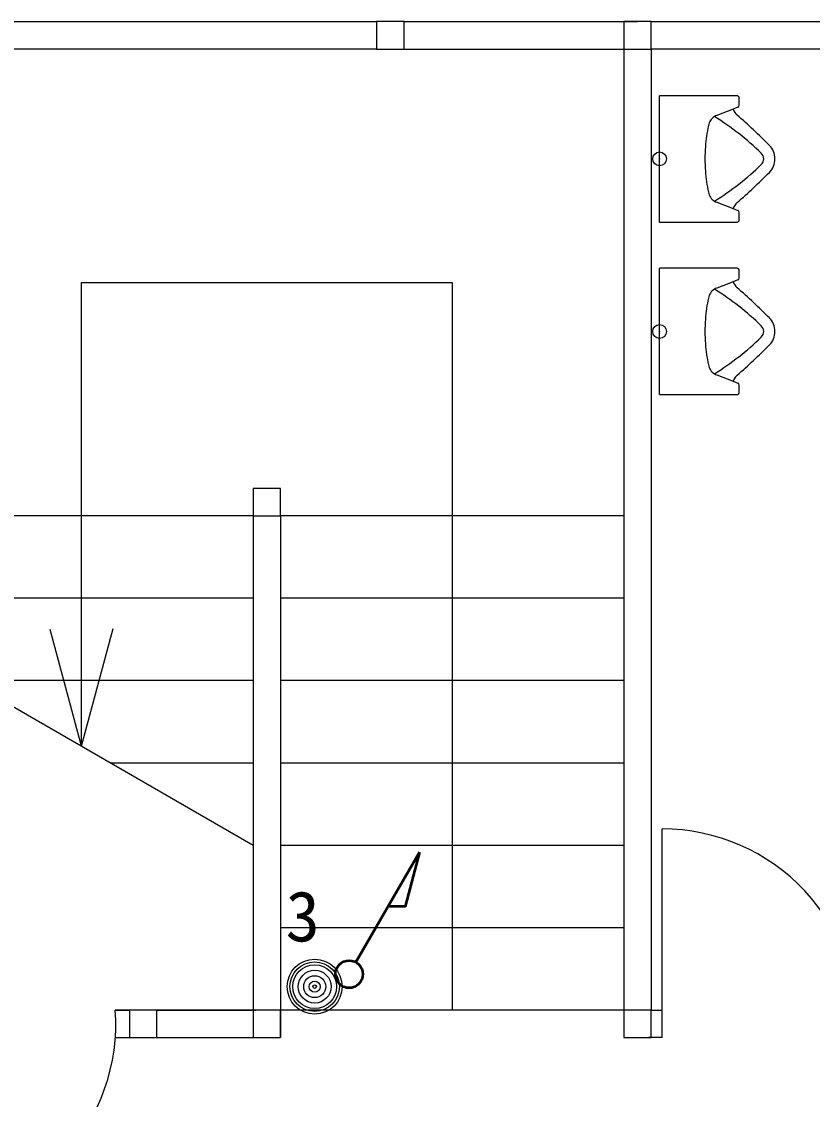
# Model space of a CAD drawing. Units: millimetres at full size, sheet at 1:100. Extents: x -20349 to 20251, y -13940 to 14060.
# Drawn here: x -10343 to -7463, y -3875 to 50 of the extents above; entities that cross this region are included whole.
import ezdxf
from ezdxf.enums import TextEntityAlignment as Align

# ---------------------------------------------------------------- set-up
doc = ezdxf.new("R2010")
doc.units = ezdxf.units.MM
doc.header["$LTSCALE"] = 100
doc.header["$PDMODE"] = 32
doc.header["$PDSIZE"] = 50
for name, color, linetype, lineweight in [('1-1', 7, 'Continuous', 18), ('1-2', 7, 'Continuous', 18), ('1-3', 7, 'Continuous', 18), ('1-4', 4, 'Continuous', 9), ('A-5', 7, 'Continuous', 18), ('A-7', 6, 'Continuous', 35)]:
    doc.layers.add(name, color=color, linetype=linetype, lineweight=lineweight)
doc.styles.add('ＭＳ ゴシック', font='')
doc.styles.get('ＭＳ ゴシック').set_extended_font_data('MS Gothic')

msp = doc.modelspace()

# ---------------------------------------------------------------- linework, layer by layer
at = {"layer": '1-1'}
for p, q in [((-10750, 50), (-9050, 50)), ((-8950, 50), (-9050, 50)), ((-8950, 50), (-8100, 50)), ((-8050, 50), (-8150, 50)), ((-8150, 50), (-8150, -50)), ((-8150, 50), (-8150, -50)), ((-8150, 50), (-8150, -50)), ((-8050, -50), (-8050, 50)), ((-8050, 50), (-6350, 50)), ((-9050, 9.3), (-9050, 7)), ((-8150, 9.3), (-8150, 7)), ((-8150, 9.3), (-8150, 7)), ((-9050, -50), (-10750, -50)), ((-8950, -50), (-8100, -50)), ((-8150, -50), (-8050, -50)), ((-6350, -50), (-8050, -50))]:
    msp.add_line(p, q, dxfattribs=at)
msp.add_lwpolyline([(-9050, 50), (-9050, -50), (-8950, -50)], dxfattribs=at)
for points in [[(-9050, -50), (-8950, -50), (-8950, 50), (-9050, 50)], [(-8950, -50), (-8950, 50), (-9050, 50), (-9050, -50)]]:
    msp.add_lwpolyline(points, close=True, dxfattribs=at)
at = {"layer": '1-2'}
for p, q in [((-8150, -50), (-8150, -3550)), ((-8050, -50), (-8050, -3550)), ((-8010, -3650), (-8010, -2890)), ((-10001.8, -3550), (-9950, -3550)), ((-9950, -3550), (-9950, -3650)), ((-9850, -3550), (-9950, -3550)), ((-9950, -3550), (-9950, -3650)), ((-9850, -3550), (-9950, -3550)), ((-9850, -3650), (-9850, -3550)), ((-9850, -3650), (-9850, -3550)), ((-9850, -3550), (-9489.9, -3550)), ((-8050, -3550), (-8150, -3550)), ((-8090.7, -3550), (-8093, -3550)), ((-8050, -3650), (-8050, -3550)), ((-8050, -3550), (-8010, -3550)), ((-8050, -3650), (-8050, -3550)), ((-10000, -3650), (-9950, -3650)), ((-9950, -3650), (-9850, -3650)), ((-9950, -3650), (-9850, -3650)), ((-9850, -3650), (-9489.9, -3650)), ((-8150, -3650), (-8050, -3650)), ((-8010, -3650), (-8060, -3650))]:
    msp.add_line(p, q, dxfattribs=at)
for points in [[(-8050, -3550), (-8150, -3550), (-8150, -3650)], [(-8150, -3550), (-8150, -3650), (-8050, -3650)]]:
    msp.add_lwpolyline(points, dxfattribs=at)
at = {"layer": '1-2', "color": 4, "lineweight": 9}
for centre, start, end in [((-8010, -3600), 355.9617, 90), ((-10710, -3600), 270, 4.0383)]:
    msp.add_arc(centre, 710, start, end, dxfattribs=at)
at = {"layer": '1-3', "color": 4, "lineweight": 9}
for p, q in [((-10125, -900), (-8775, -900)), ((-10125, -2589.2), (-10125, -900)), ((-8775, -900), (-8775, -3551.4)), ((-10125, -2589.2), (-10239, -2163.6)), ((-10124.6, -2589.2), (-10009.6, -2159.9)), ((-9500, -2950), (-10743.4, -2232.2))]:
    msp.add_line(p, q, dxfattribs=at)
at = {"layer": '1-3'}
for p, q in [((-9500, -1750), (-10750, -1750)), ((-9500, -1750), (-9500, -3650)), ((-8150, -1750), (-9400, -1750)), ((-9400, -1750), (-9400, -3650)), ((-9500, -2050), (-10750, -2050)), ((-8150, -2050), (-9400, -2050)), ((-9500, -2350), (-10539.2, -2350)), ((-8150, -2350), (-9400, -2350)), ((-9500, -2650), (-10019.6, -2650)), ((-8150, -2650), (-9400, -2650)), ((-8150, -2950), (-9400, -2950)), ((-8150, -3250), (-9400, -3250)), ((-9500, -3550), (-10001.8, -3550)), ((-8150, -3550), (-9400, -3550))]:
    msp.add_line(p, q, dxfattribs=at)
for points in [[(-9500, -1750), (-9400, -1750), (-9400, -1650), (-9500, -1650)], [(-9500, -3650), (-9400, -3650), (-9400, -3550), (-9500, -3550)], [(-8150, -3650), (-8050, -3650), (-8050, -3550), (-8150, -3550)]]:
    msp.add_lwpolyline(points, close=True, dxfattribs=at)
at = {"layer": '1-4'}
for p, q in [((-8019.4, -680), (-8019.4, -220)), ((-7737.4, -220), (-8019.4, -220)), ((-7729.4, -254.5), (-7729.4, -228)), ((-7751.8, -268.7), (-7811.1, -291.8)), ((-7734.5, -262), (-7751.8, -268.7)), ((-7737.2, -290.6), (-7737, -290.8)), ((-7649.4, -429.1), (-7649.2, -429.2)), ((-7619.5, -400.9), (-7619.7, -400.7)), ((-7852.8, -494.4), (-7852.8, -494.4)), ((-7811.1, -608.2), (-7751.8, -631.3)), ((-7737, -609.2), (-7737.2, -609.4)), ((-7751.8, -631.3), (-7734.5, -638)), ((-7729.4, -672), (-7729.4, -645.5)), ((-8019.4, -680), (-7737.4, -680)), ((-8019.4, -1308.6), (-8019.4, -848.6)), ((-7737.4, -848.6), (-8019.4, -848.6)), ((-7729.4, -883.1), (-7729.4, -856.6)), ((-7751.8, -897.3), (-7811.1, -920.4)), ((-7734.5, -890.6), (-7751.8, -897.3)), ((-7737.2, -919.2), (-7737, -919.3)), ((-7649.4, -1057.6), (-7649.2, -1057.8)), ((-7619.5, -1029.5), (-7619.7, -1029.3)), ((-7852.8, -1123), (-7852.8, -1123)), ((-7811.1, -1236.8), (-7751.8, -1259.9)), ((-7737, -1237.8), (-7737.2, -1238)), ((-7751.8, -1259.9), (-7734.5, -1266.6)), ((-7729.4, -1300.6), (-7729.4, -1274.1)), ((-8019.4, -1308.6), (-7737.4, -1308.6))]:
    msp.add_line(p, q, dxfattribs=at)
for centre, radius, start, end in [((-7737.4, -228), 8, 0, 90), ((-7704.4, -252.8), 50, 198.5154, 229.0258), ((-7737.4, -254.5), 8, 291.2853, 0), ((-7793, -338.4), 50, 122.5462, 168.2934), ((-7793, -338.4), 50, 111.2781, 122.5462), ((-8345.4, -1147), 1000, 45.8871, 58.2942), ((-9045, -1803.8), 2000, 44.5492, 49.1579), ((-7254.4, -450), 600, 168.2943, 175.7562), ((-7254.4, -450), 600, 175.7562, 180), ((-7669.4, -450), 29, 0, 45.7035), ((-7669.4, -450), 70, 0, 44.5439), ((-7254.4, -450), 600, 180, 184.2436), ((-8345.4, 247), 1000, 301.7058, 314.1285), ((-7669.4, -450), 29, 313.9507, 0), ((-7670.2, -449.7), 70.8, 315.7232, 359.734), ((-7254.4, -450), 600, 184.2436, 191.7056), ((-9045, 903.8), 2000, 310.8421, 315.4571), ((-7793, -561.6), 50, 191.7055, 237.4544), ((-7793, -561.6), 50, 237.4544, 248.7203), ((-7704.4, -647.1), 50, 130.973, 161.4845), ((-7737.4, -645.5), 8, 0, 68.7172), ((-7737.4, -672), 8, 270, 0), ((-7737.4, -856.6), 8, 0, 90), ((-7704.4, -881.4), 50, 198.5154, 229.0258), ((-7737.4, -883.1), 8, 291.2853, 0), ((-7793, -967), 50, 122.5462, 168.2934), ((-7793, -967), 50, 111.2781, 122.5462), ((-8345.4, -1775.6), 1000, 45.8871, 58.2942), ((-9045, -2432.4), 2000, 44.5492, 49.1579), ((-7254.4, -1078.6), 600, 168.2943, 175.7562), ((-7254.4, -1078.6), 600, 175.7562, 180), ((-7669.4, -1078.6), 29, 0, 45.7035), ((-7669.4, -1078.6), 70, 0, 44.5439), ((-7254.4, -1078.6), 600, 180, 184.2436), ((-7669.4, -1078.6), 29, 313.9507, 0), ((-7670.2, -1078.3), 70.8, 315.7232, 359.734), ((-7254.4, -1078.6), 600, 184.2436, 191.7056), ((-8345.4, -381.6), 1000, 301.7058, 314.1285), ((-9045, 275.2), 2000, 310.8421, 315.4571), ((-7793, -1190.2), 50, 191.7055, 237.4544), ((-7793, -1190.2), 50, 237.4544, 248.7203), ((-7704.4, -1275.7), 50, 130.973, 161.4845), ((-7737.4, -1274.1), 8, 0, 68.7172), ((-7737.4, -1300.6), 8, 270, 0)]:
    msp.add_arc(centre, radius, start, end, dxfattribs=at)
for p in [(-8019.4, -450), (-8019.4, -1078.6)]:
    msp.add_point(p, dxfattribs=at)
at = {"layer": 'A-5'}
for radius in [100, 90, 80, 60, 40, 20, 6.66]:
    msp.add_circle((-9275.7, -3464.4), radius, dxfattribs=at)
at = {"layer": 'A-7'}
msp.add_line((-9125.3, -3375.8), (-8893.5, -2974.3), dxfattribs=at)
msp.add_lwpolyline([(-8893.5, -2974.3), (-8946.6, -3172.4), (-9007.9, -3172.4)], dxfattribs=at)
msp.add_circle((-9150.3, -3419.1), 50, dxfattribs=at)

# ---------------------------------------------------------------- texts
at = {"layer": 'A-5', "color": 4, "style": 'ＭＳ ゴシック'}
msp.add_text('3', height=183.3, dxfattribs=at).set_placement((-9381.5, -3354.7), align=Align.BOTTOM_LEFT)

doc.saveas('drawing.dxf')
